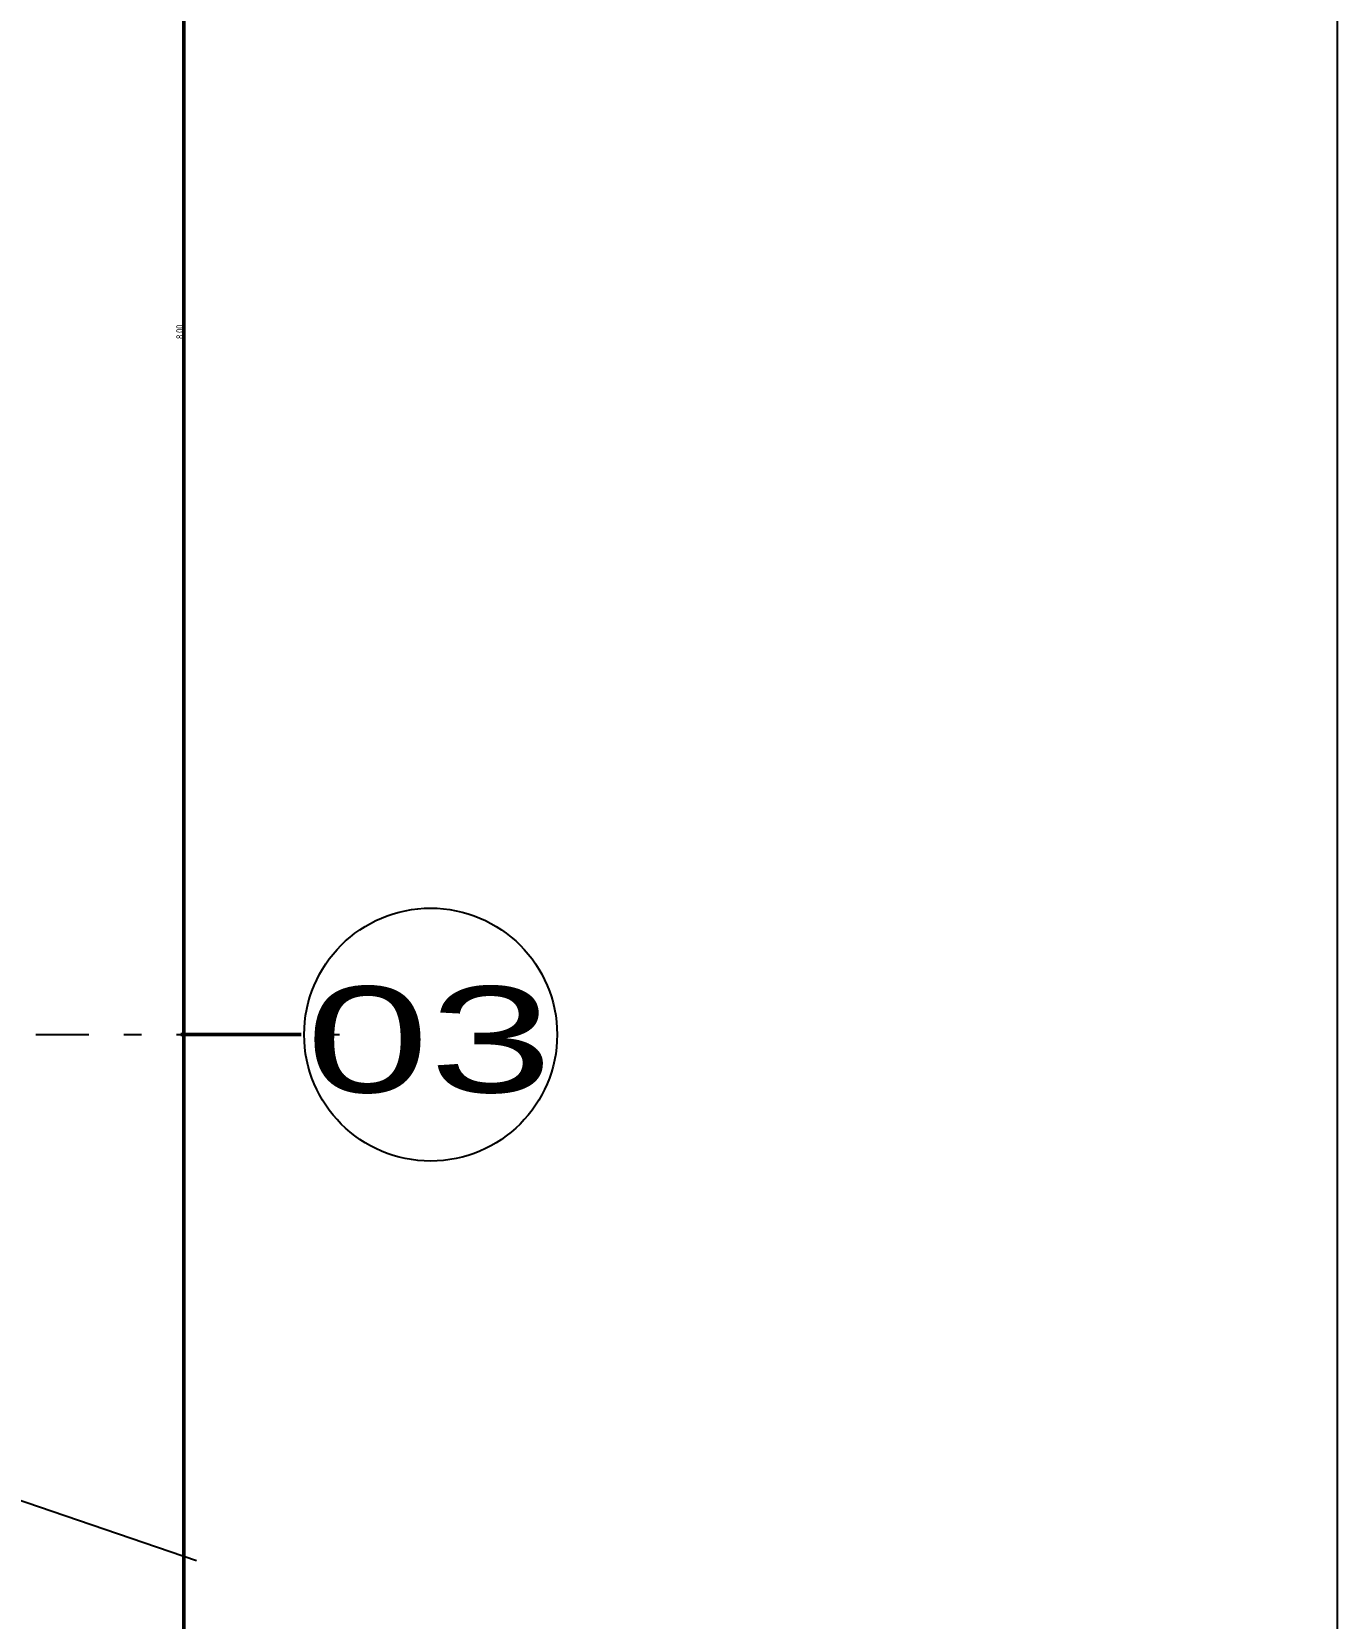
# Model space of a CAD drawing. Header units: millimetres. Extents: x 3781 to 4924, y 1639 to 1721.
# Drawn here: x 4048.52 to 4055.95, y 1682.98 to 1692.01 of the extents above; entities that cross this region are included whole.
import ezdxf

# ---------------------------------------------------------------- set-up
doc = ezdxf.new("R2010")
doc.units = ezdxf.units.MM
doc.linetypes.add('CENTER', pattern=[0.7, 0.3, -0.2, 0, -0.2])
doc.layers.get('Defpoints').update_dxf_attribs({"color": 255})
for name, color, linetype in [('1amobla', 2, 'Continuous'), ('_ACHU3', 253, 'Continuous'), ('AS_GL DETECCION_PISO 2', 7, 'Continuous'), ('EJE-ESTRUCTURA', 1, 'CENTER'), ('JCA_COTAS', 1, 'Continuous'), ('JCA_TEXTO1', 2, 'Continuous'), ('JCA_TEXTO2', 3, 'Continuous'), ('LINEA-1', 1, 'Continuous')]:
    doc.layers.add(name, color=color, linetype=linetype)
doc.styles.add('ROMANS', font='arial.ttf', dxfattribs={"width": 0.7})
doc.styles.add('style2', font='arial.ttf', dxfattribs={"width": 1.5})
doc.dimstyles.new('1-10', dxfattribs={"dimscale": 10, "dimtxt": 0.0037, "dimasz": 0.001, "dimexe": 0.0018, "dimexo": 0.0018, "dimgap": 0.0005, "dimtad": 1, "dimzin": 4, "dimdsep": 46, "dimtxsty": 'ROMANS', "dimblk": 'ARCHTICK', "dimcen": 0.003, "dimdle": 0.0015, "dimclrd": 1, "dimclre": 1, "dimclrt": 4, "dimadec": 0, "dimazin": 0, "dimtfac": 1, "dimtix": 1, "dimtmove": 2, "dimatfit": 3, "dimldrblk": 'flecha', "dimfxl": 1, "dimtolj": 1, "dimtzin": 4, "dimarcsym": 0})

# ---------------------------------------------------------------- blocks, each defined once
blk = doc.blocks.new('_ArchTick')
at = {"color": 0, "linetype": 'ByBlock', "const_width": 0.15}
blk.add_lwpolyline([(-0.5, -0.5), (0.5, 0.5)], dxfattribs=at)
blk = doc.blocks.new('*D37')
at = {"layer": 'Defpoints', "color": 0, "transparency": 16777216}
for p in [(-46.7015223306288, -6667.898834199139), (-47.38634574995908, -6675.898834197278), (-46.70152233027228, -6675.898834197278)]:
    blk.add_point(p, dxfattribs=at)
at = {"layer": 'JCA_COTAS', "color": 1, "lineweight": -2, "transparency": 16777216}
for p, q in [((-46.71952233062881, -6667.898834199139), (-47.40434574995908, -6667.898834199139)), ((-47.38634574995908, -6667.883834199139), (-47.38634574995908, -6675.913834197278)), ((-46.71952233027228, -6675.898834197278), (-47.40434574995908, -6675.898834197278))]:
    blk.add_line(p, q, dxfattribs=at)
at = {"layer": 'JCA_COTAS', "color": 1, "lineweight": -2, "transparency": 16777216, "xscale": 0.01, "yscale": 0.01, "zscale": 0.01}
for p, rotation in [((-47.38634574995908, -6667.898834199139), 90), ((-47.38634574995908, -6675.898834197278), 270)]:
    blk.add_blockref('_ArchTick', p, dxfattribs=dict(at, rotation=rotation))
at = {"layer": 'JCA_COTAS', "color": 4, "transparency": 16777216, "insert": (-47.41023695050666, -6671.898834198207), "char_height": 0.03700000000000001, "attachment_point": 5, "rotation": 90, "style": 'ROMANS'}
blk.add_mtext('\\A1;8.00', dxfattribs=at)
blk = doc.blocks.new('flecha')
at = {"layer": '_ACHU3', "linetype": 'Continuous', "lineweight": 0}
h = blk.add_hatch(color=255, dxfattribs=at)
h.dxf.hatch_style = 1
h.paths.add_polyline_path([(0, 0), (2.440939012883973, 0.4295472710209653), (2.440800316075634, 0.0184022549506153), (3.999699078682168, 0.0299991699157545), (4.000145416610846, -0.0299991699157545), (2.440937037757976, -0.0419800445802139), (2.440935414322666, -0.4295472711578441)])
at = {"layer": '_ACHU3', "linetype": 'Continuous', "lineweight": 0, "flags": 128}
blk.add_lwpolyline([(0, 0), (2.440939012883973, 0.4295472710209653), (2.440800316075634, 0.0184022549506153), (2.440800316075634, 0.0184022549506153), (3.999699078682168, 0.0299991699157545), (4.000145416610846, -0.0299991699157545), (2.440937037757976, -0.0419800445802139), (2.440935414322666, -0.4295472711578441), (0, 0)], dxfattribs=at)
blk = doc.blocks.new('*D38')
at = {"layer": 'Defpoints', "color": 0, "transparency": 16777216}
for p in [(-46.70152233027228, -6675.898834197277), (-47.38634574995862, -6685.998834215005), (-46.70152233027228, -6685.998834215005)]:
    blk.add_point(p, dxfattribs=at)
at = {"layer": 'JCA_COTAS', "color": 1, "lineweight": -2, "transparency": 16777216}
for p, q in [((-46.71952233027228, -6675.898834197277), (-47.40434574995862, -6675.898834197277)), ((-47.38634574995862, -6675.883834197277), (-47.38634574995862, -6686.013834215005)), ((-46.71952233027228, -6685.998834215005), (-47.40434574995862, -6685.998834215005))]:
    blk.add_line(p, q, dxfattribs=at)
at = {"layer": 'JCA_COTAS', "color": 1, "lineweight": -2, "transparency": 16777216, "xscale": 0.01, "yscale": 0.01, "zscale": 0.01}
for p, rotation in [((-47.38634574995862, -6675.898834197277), 90), ((-47.38634574995862, -6685.998834215005), 270)]:
    blk.add_blockref('_ArchTick', p, dxfattribs=dict(at, rotation=rotation))
at = {"layer": 'JCA_COTAS', "color": 4, "transparency": 16777216, "insert": (-47.41023695050622, -6680.94883420614), "char_height": 0.03700000000000001, "attachment_point": 5, "rotation": 90, "style": 'ROMANS'}
blk.add_mtext('\\A1;10.10', dxfattribs=at)
blk = doc.blocks.new('estructura etapa 3')
at = {"layer": 'EJE-ESTRUCTURA'}
blk.add_line((-93.02815777676403, -6675.898834195637), (-46.501522330272, -6675.898834197281), dxfattribs=at)
at = {"layer": 'JCA_TEXTO1', "linetype": 'Continuous'}
blk.add_circle((-45.98170003574967, -6675.898834197281), 0.719822294522596, dxfattribs=at)
at = {"layer": 'JCA_TEXTO2', "style": 'style2', "width": 1.5}
blk.add_text('03', height=0.6030684033583463, rotation=0.02931006920963407, dxfattribs=at).set_placement((-46.69257459955077, -6676.228537914395))
at = {"layer": 'JCA_COTAS'}
for base, p1, p2, picture, middle in [((-47.38634574995908, -6675.898834197278), (-46.70152233062879, -6667.898834199135), (-46.70152233027227, -6675.898834197274), '*D37', (-47.41023695050666, -6671.898834198207)), ((-47.38634574995862, -6685.998834215005), (-46.70152233027227, -6675.898834197274), (-46.70152233027227, -6685.998834215001), '*D38', (-47.41023695050622, -6680.94883420614))]:
    dim = blk.add_linear_dim(base=base, p1=p1, p2=p2, angle=90, dimstyle='1-10', dxfattribs=at)
    dim.commit()
    dim.dimension.update_dxf_attribs({"geometry": picture, "text_midpoint": middle})

msp = doc.modelspace()

# ---------------------------------------------------------------- linework, layer by layer
at = {"layer": '1amobla', "color": 7, "linetype": 'Continuous', "ltscale": 0.3, "true_color": 0xffffff}
msp.add_lwpolyline([(3997.502833159275, 1712.387194804209), (4055.950842089146, 1712.387194804209), (4055.950842089146, 1639.402267656671), (3997.502833159275, 1639.402267656671)], close=True, dxfattribs=at)
at = {"layer": 'LINEA-1'}
msp.add_lwpolyline([(4049.457878995362, 1683.307837063697), (4044.982353844664, 1684.8375672317), (4045.300267928239, 1685.862709111479), (4043.947453708372, 1684.026648288655), (4044.333563598999, 1685.059323110513), (4039.436498853014, 1686.733135102692)], dxfattribs=at)

# ---------------------------------------------------------------- block references
at = {"layer": 'AS_GL DETECCION_PISO 2', "color": 5, "linetype": 'Continuous', "lineweight": 50}
msp.add_blockref('estructura etapa 3', (4096.772233928874, 8362.201718976386), dxfattribs=at)

doc.saveas('drawing.dxf')
